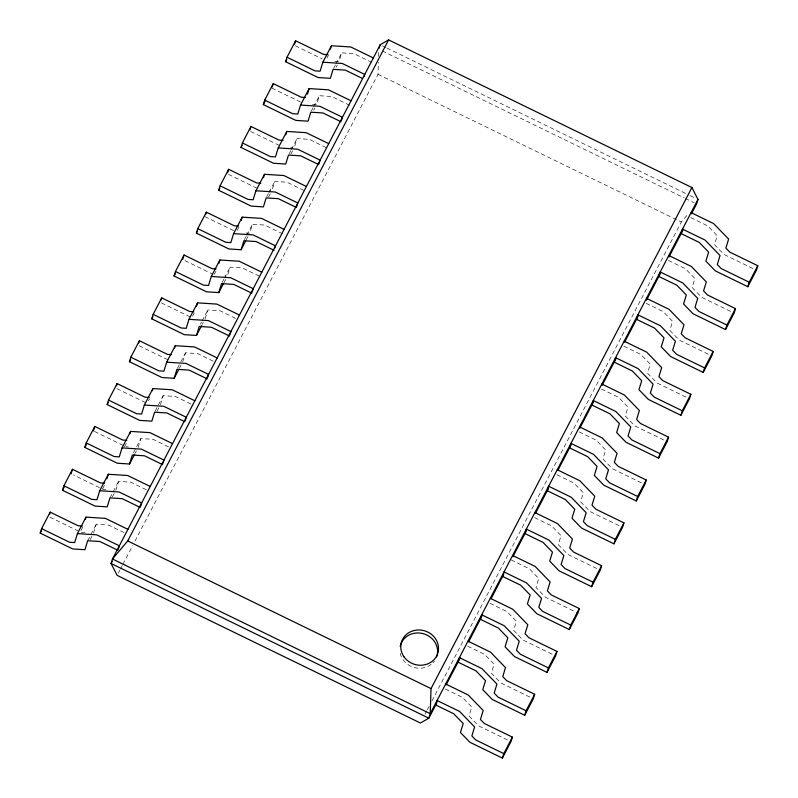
<?xml version="1.0" encoding="UTF-8"?>
<svg xmlns="http://www.w3.org/2000/svg" width="798" height="798" viewBox="0 0 798 798"><rect width="100%" height="100%" fill="white"/><g stroke="black" fill="none" stroke-linecap="round" stroke-linejoin="round"><path stroke-width="0.6" stroke-dasharray="3.99 2.99" d="M134.942 541.174L378.013 74.324L378.402 62.384M378.591 56.419L378.791 50.444M93.496 533.234L96.259 524.256L108.478 525.034L126.533 533.822M115.81 490.381L118.573 481.403L130.792 482.182L148.847 490.97M138.124 447.528L140.887 438.541L153.096 439.329L171.151 448.117M160.438 404.676L163.201 395.688L175.41 396.476L193.465 405.264M182.742 361.823L185.505 352.836L197.724 353.624L215.779 362.412M205.056 318.971L207.819 309.983L220.039 310.771L237.026 319.04M259.34 276.188L242.353 267.919L230.133 267.131L227.37 276.108L224.926 275.958M282.711 233.854L264.657 225.066L252.447 224.278L249.684 233.255L246.023 233.026M303.968 190.483L286.971 182.203L274.761 181.425L271.998 190.403L269.554 190.253M326.272 147.63L309.285 139.351L297.065 138.573L294.302 147.55L290.642 147.321M349.654 105.286L331.599 96.498L319.38 95.72L316.616 104.698L311.729 104.388M371.958 62.434L353.903 53.646L341.694 52.867L338.931 61.845L332.826 61.456M80.947 530.49L83.241 526.101M102.693 488.745L104.408 485.443M124.428 446.99L127.291 441.494M148.458 400.835L149.605 398.641M192.508 316.227L194.223 312.936M214.253 274.472L215.969 271.18M237.136 230.522L238.851 227.221M326.951 58.005L328.666 54.713M87.68 540.735L96.259 524.256M109.994 497.882L118.573 481.403M133.446 452.825L140.887 438.541M155.191 411.08L163.201 395.688M177.505 368.217L185.505 352.836M200.388 324.267L201.525 322.073M202.103 320.976L207.819 309.983M222.123 282.512L223.839 279.22M224.418 278.123L230.133 267.131M244.437 239.659L246.153 236.368M246.722 235.27L252.447 224.278M266.751 196.807L268.467 193.515M269.036 192.418L274.761 181.425M289.056 153.954L290.781 150.662M291.35 149.555L297.065 138.573M311.37 111.102L313.085 107.8M313.664 106.703L319.38 95.72M333.684 68.249L335.399 64.947M335.968 63.85L341.694 52.867M90.064 539.827L92.359 535.428M112.378 496.974L114.663 492.575M135.261 453.025L136.408 450.82M157.007 411.269L158.722 407.968M179.311 368.417L181.026 365.115M202.203 324.457L203.34 322.262M223.939 282.701L225.654 279.41M246.253 239.849L247.969 236.557M268.567 196.996L270.283 193.705M290.871 154.144L292.587 150.852M313.754 110.194L314.901 107.999M336.068 67.341L337.215 65.137M118.284 573.173L120.009 569.862M120.578 568.765L122.303 565.453M122.882 564.346L132.648 545.583M425.045 714.2L426.77 710.888M427.339 709.781L429.065 706.479M431.937 700.953L681.322 221.974L688.554 213.425M125.904 446.74L128.348 446.9M106.044 489.753L103.6 489.593L73.336 474.87M81.286 532.446L84.947 532.685M382.451 45.845L385.803 47.481M386.92 48.03L689.013 195.081M690.14 195.63L695.726 198.353M382.182 50.882L684.275 197.934M685.402 198.483L694.35 202.842M690.779 217.635L707.776 225.904L717.222 235.669L714.459 244.647L723.916 254.412L756.414 270.233M378.013 74.324L681.322 221.974M295.34 45.785L322.232 58.882M668.475 260.487L685.462 268.756L694.918 278.522L692.155 287.499L701.602 297.265L734.1 313.085M271.909 88.099L302.163 102.822M646.161 303.34L663.148 311.609L672.604 321.375L669.841 330.352L679.288 340.118L711.786 355.938M250.712 131.49L279.849 145.675M623.846 346.192L640.844 354.462L650.29 364.227L647.527 373.205L656.983 382.97L689.482 398.791M228.408 174.353L257.545 188.528M601.532 389.045L618.53 397.314L627.976 407.08L625.213 416.057L634.669 425.823L667.168 441.643M204.966 216.657L235.23 231.39M579.218 431.898L596.216 440.167L605.662 449.932L602.909 458.91L612.355 468.675L644.854 484.496M184.897 260.597L212.916 274.243M556.914 474.75L573.902 483.019L583.358 492.785L580.595 501.772L590.041 511.528L622.54 527.348M161.465 302.911L190.602 317.095M534.6 517.603L551.588 525.872L561.044 535.638L558.281 544.625L567.727 554.381L600.226 570.201M139.151 345.763L168.288 359.948M511.229 559.947L529.283 568.735L538.73 578.49L535.967 587.478L545.423 597.233L577.922 613.054M116.847 388.616L148.219 403.888M489.972 603.308L506.969 611.587L516.416 621.343L513.653 630.33L523.109 640.096L555.608 655.906M94.533 431.469L123.67 445.653M467.668 646.171L484.655 654.44L494.112 664.205L491.349 673.183L500.795 682.948L533.293 698.769M445.354 689.023L462.341 697.292L471.798 707.058L469.034 716.035L478.481 725.801L510.979 741.621M49.905 517.174L77.925 530.81M434.451 661.033A19.012 17.516 17.1 0 1 432.945 662.799M431.209 664.355A19.012 17.516 17.1 0 1 411.539 666.589A19.012 17.516 17.1 0 1 399.878 650.978"/><path stroke-width="1.2" d="M691.916 187.55L431.04 688.604L430.222 713.681L428.845 718.17L420.446 723.028L117.136 575.378L111.082 563.488L112.468 558.999L380.207 44.758L388.606 39.9L691.916 187.55L697.971 199.44L696.584 203.929L691.407 213.884M117.944 550.311L99.89 541.513L87.68 540.735L84.917 549.712L72.708 548.934L40.209 533.114L41.586 528.625L50.164 512.136L78.184 525.772L82.224 526.032M49.476 514.391L50.164 512.136M140.258 507.448L122.204 498.66L109.994 497.882L107.231 506.86L95.012 506.082L62.513 490.261L63.9 485.773L72.478 469.284L100.488 482.92L104.538 483.179M71.102 473.783L72.478 469.284M134.692 454.122L129.545 464.007L117.326 463.229L84.827 447.409L86.214 442.92L94.792 426.431L122.802 440.067L126.852 440.326M93.406 430.92L94.792 426.431M184.887 421.743L166.832 412.955L154.613 412.177L151.849 421.154L139.64 420.376L107.141 404.556L108.518 400.067L117.107 383.579L145.116 397.214L149.166 397.474M116.418 385.823L117.107 383.579M178.742 369.514L174.163 378.302L161.954 377.514L129.456 361.703L130.832 357.205L139.421 340.726L167.43 354.362L171.47 354.621M127.909 529.333L105.366 518.361L86.004 517.124L77.416 533.603L74.653 542.58L69.596 542.261L41.586 528.625M138.722 342.97L139.421 340.726M85.306 519.368L86.004 517.124M201.625 325.554L196.478 335.449L184.268 334.661L151.77 318.841L153.146 314.352L161.725 297.873L189.734 311.509L193.784 311.769M150.224 486.481L127.68 475.508L108.309 474.261L99.73 490.75L96.967 499.728L91.91 499.408L63.9 485.773M161.036 300.118L161.725 297.873M106.932 478.76L108.309 474.261M223.37 283.809L218.792 292.597L206.572 291.809L174.074 275.988L175.46 271.5L184.039 255.021L212.049 268.657L216.098 268.916M172.538 443.628L149.994 432.656L130.623 431.409L122.044 447.897L119.281 456.875L114.224 456.556L86.214 442.92M182.662 259.51L184.039 255.021M129.934 433.653L130.623 431.409M245.674 240.946L241.106 249.744L228.886 248.956L196.388 233.136L197.774 228.647L206.353 212.168L234.363 225.804L238.412 226.063M194.852 400.776L172.308 389.803L152.937 388.556L144.358 405.045L141.595 414.022L136.538 413.693L108.518 400.067M205.665 214.413L206.353 212.168M129.545 464.007L132.308 455.03L144.518 455.808L162.573 464.596M152.248 390.801L152.937 388.556M296.447 207.48L278.392 198.692L266.173 197.904L263.41 206.891L251.2 206.103L218.702 190.283L220.078 185.794L228.667 169.316L256.677 182.951L260.727 183.211M217.156 357.923L194.622 346.95L175.251 345.704L166.672 362.192L163.909 371.17L158.842 370.841L130.832 357.205M227.63 172.677L228.667 169.316M174.562 347.948L175.251 345.704M318.761 164.627L300.706 155.839L288.487 155.051L285.724 164.039L273.514 163.251L241.016 147.431L242.393 142.942L250.981 126.463L278.991 140.099L283.031 140.358M118.294 549.184L119.331 545.812L96.787 534.84L77.416 533.603M239.47 315.07L216.926 304.098L197.565 302.851L188.976 319.33L186.213 328.317L181.156 327.988L153.146 314.352M249.944 129.825L250.981 126.463M174.163 378.302L176.927 369.324L189.146 370.102L207.201 378.89M196.527 306.223L197.565 302.851M341.065 121.775L323.01 112.987L310.801 112.199L308.038 121.176L295.819 120.398L263.33 104.578L264.707 100.089L273.285 83.61L301.295 97.236L305.345 97.496M140.608 506.331L141.645 502.959L119.102 491.987L99.73 490.75M261.784 272.208L239.24 261.235L219.869 259.998L211.29 276.477L208.527 285.465L203.47 285.135L175.46 271.5M272.248 86.972L273.285 83.61M196.478 335.449L199.241 326.472L211.45 327.25L229.505 336.038M218.842 263.37L219.869 259.998M362.322 78.403L345.325 70.124L333.115 69.346L330.352 78.324L318.133 77.546L285.634 61.725L287.021 57.237L295.599 40.748L323.609 54.384L327.659 54.643M162.922 463.478L163.959 460.107L141.416 449.134L122.044 447.897M284.098 229.355L261.554 218.383L242.183 217.146L233.605 233.624L230.841 242.612L225.784 242.283L197.774 228.647M294.562 44.119L295.599 40.748M218.792 292.597L221.555 283.609L233.764 284.397L251.819 293.185M241.146 220.517L242.183 217.146M185.226 420.626L186.263 417.254L163.73 406.282L144.358 405.045M306.412 186.503L283.869 175.53L264.497 174.293L255.919 190.772L253.156 199.759L248.098 199.43L220.078 185.794M241.106 249.744L243.869 240.757L256.078 241.545L274.133 250.333M263.46 177.655L264.497 174.293M207.54 377.773L208.577 374.402L186.034 363.429L166.672 362.192M328.716 143.65L306.183 132.677L286.811 131.441L278.233 147.919L275.47 156.897L270.402 156.578L242.393 142.942M285.774 134.802L286.811 131.441M229.854 334.921L230.891 331.549L208.348 320.577L188.976 319.33M351.03 100.797L328.487 89.825L309.125 88.588L300.537 105.067L297.774 114.044L292.716 113.725L264.707 100.089M307.4 94.194L309.125 88.588M252.168 292.058L253.205 288.696L230.662 277.724L211.29 276.477M373.344 57.945L350.801 46.972L331.429 45.735L322.851 62.214L320.088 71.192L315.03 70.872L287.021 57.237M330.402 49.097L331.429 45.735M274.821 248.088L275.51 245.844L252.976 234.871L233.605 233.624M296.786 206.353L297.824 202.991L275.28 192.019L255.919 190.772M319.1 163.5L320.138 160.139L297.594 149.166L278.233 147.919M341.414 120.648L342.452 117.276L319.908 106.304L300.537 105.067M364.068 76.668L364.766 74.423L342.222 63.451L322.851 62.214M379.17 48.129L380.207 44.758M503.777 753.611L475.768 739.975L471.857 735.926L474.62 726.948L459.628 711.467L437.085 700.494L435.708 704.983L453.763 713.771L463.209 723.537L460.446 732.514L469.902 742.28L502.401 758.1L503.777 753.611L512.366 737.123L484.356 723.497L480.436 719.447L483.199 710.469L468.217 694.988L445.673 684.016M512.366 737.123L510.979 741.621L502.401 758.1M526.091 710.759L498.082 697.123L494.171 693.073L496.935 684.095L481.942 668.614L459.399 657.642L458.022 662.131L476.077 670.919L485.523 680.684L482.76 689.662L492.216 699.427L524.715 715.247L526.091 710.759L534.67 694.27L506.66 680.634L502.75 676.594L505.513 667.617L490.521 652.136L467.987 641.163M534.67 694.27L533.293 698.769L524.715 715.247M548.406 667.906L520.396 654.27L516.476 650.22L519.239 641.243L504.256 625.762L481.713 614.789L480.336 619.278L498.391 628.066L507.837 637.831L505.074 646.809L514.53 656.574L547.019 672.395L548.406 667.906L556.984 651.417L528.974 637.782L525.064 633.742L527.827 624.764L512.835 609.273L490.291 598.3M556.984 651.417L555.608 655.906L547.019 672.395M570.72 625.053L542.71 611.418L538.79 607.368L541.553 598.39L526.57 582.909L504.027 571.937L502.64 576.425L520.695 585.213L530.151 594.979L527.388 603.956L536.835 613.722L569.333 629.542L570.72 625.053L579.298 608.565L551.288 594.929L547.368 590.889L550.131 581.912L535.149 566.42L512.605 555.448M579.298 608.565L577.922 613.054L569.333 629.542M593.034 582.191L565.014 568.565L561.104 564.515L563.867 555.538L548.874 540.056L526.341 529.084L524.954 533.573L543.009 542.361L552.465 552.126L549.702 561.104L559.149 570.869L591.647 586.69L593.034 582.191L601.612 565.712L573.602 552.076L569.682 548.036L572.445 539.049L557.463 523.568L534.919 512.595M601.612 565.712L600.226 570.201L591.647 586.69M615.338 539.338L587.328 525.702L583.418 521.663L586.181 512.685L571.188 497.204L548.645 486.231L547.268 490.72L565.323 499.508L574.769 509.274L572.006 518.251L581.463 528.017L613.961 543.837L615.338 539.338L623.926 522.86L595.916 509.224L591.996 505.184L594.759 496.196L579.777 480.715L557.233 469.743M623.926 522.86L622.54 527.348L613.961 543.837M637.652 496.486L609.642 482.85L605.732 478.81L608.495 469.832L593.503 454.341L570.959 443.369L569.582 447.868L587.637 456.656L597.084 466.411L594.32 475.399L603.777 485.164L636.275 500.974L637.652 496.486L646.23 480.007L618.221 466.371L614.31 462.331L617.073 453.344L602.081 437.863L579.538 426.89M646.23 480.007L644.854 484.496L636.275 500.974M659.966 453.633L631.956 439.997L628.036 435.957L630.799 426.98L615.817 411.489L593.273 400.516L591.887 405.015L609.941 413.803L619.398 423.558L616.635 432.546L626.081 442.301L658.579 458.122L659.966 453.633L668.544 437.154L640.535 423.519L636.624 419.479L639.388 410.491L624.395 395.01L601.852 384.038M668.544 437.154L667.168 441.643L658.579 458.122M682.28 410.78L654.27 397.145L650.35 393.105L653.113 384.117L638.131 368.636L615.587 357.664L614.201 362.152L632.255 370.94L641.712 380.706L638.949 389.693L648.395 399.449L680.894 415.269L682.28 410.78L690.859 394.302L662.849 380.666L658.929 376.616L661.692 367.639L646.709 352.157L624.166 341.185M690.859 394.302L689.482 398.791L680.894 415.269M704.594 367.928L676.574 354.292L672.664 350.252L675.427 341.265L660.435 325.784L637.901 314.811L636.515 319.3L654.569 328.088L664.026 337.853L661.263 346.841L670.709 356.596L703.208 372.417L704.594 367.928L713.173 351.449L685.163 337.813L681.243 333.764L684.006 324.786L669.023 309.305L646.48 298.332M713.173 351.449L711.786 355.938L703.208 372.417M726.898 325.075L698.888 311.439L694.978 307.4L697.741 298.412L682.749 282.931L660.205 271.958L658.829 276.447L676.884 285.235L686.33 295.001L683.567 303.978L693.023 313.744L725.522 329.564L726.898 325.075L735.487 308.597L707.467 294.961L703.557 290.911L706.32 281.933L691.327 266.452L668.794 255.48M735.487 308.597L734.1 313.085L725.522 329.564M749.212 282.223L721.202 268.587L717.292 264.547L720.045 255.56L705.063 240.078L682.519 229.106L681.143 233.595L699.198 242.383L708.644 252.148L705.881 261.126L715.337 270.891L747.836 286.711L749.212 282.223L757.791 265.744L729.781 252.108L725.871 248.058L728.634 239.081L713.641 223.6L691.098 212.627M757.791 265.744L756.414 270.233L747.836 286.711M40.209 533.114L41.346 530.919M62.513 490.261L64.229 486.96M84.827 447.409L86.543 444.107M107.141 404.556L108.289 402.352M129.456 361.703L130.593 359.499M151.77 318.841L152.907 316.646M174.074 275.988L175.221 273.794M196.388 233.136L197.535 230.941M218.702 190.283L219.849 188.089M241.016 147.431L242.153 145.236M263.33 104.578L265.614 100.179M285.634 61.725L286.781 59.531M112.239 561.283L111.082 563.488L428.845 718.17L436.905 702.689M697.971 199.44L430.222 713.681L112.468 558.999L127.72 540.954L388.606 39.9M446.112 684.993L460.306 657.732M468.576 641.861L481.812 616.425M491.029 598.729L503.787 574.231M512.905 556.705L526.151 531.278M535.368 513.583L548.605 488.147M557.822 470.451L571.059 445.015M579.697 428.426L593.522 401.883M602.161 385.294L615.916 358.861M624.615 342.162L638.23 316.008M646.49 300.138L660.545 273.155M668.943 257.016L682.859 230.303M127.72 540.954L431.04 688.604M400.187 646.4A19.012 17.516 17.1 0 1 423.568 633.762A19.012 17.516 17.1 0 1 436.616 656.993M403.958 656.754A19.012 17.516 17.1 0 0 436.596 656.096A19.012 17.516 17.1 0 0 418.361 629.961A19.012 17.516 17.1 0 0 403.958 656.754"/></g></svg>
